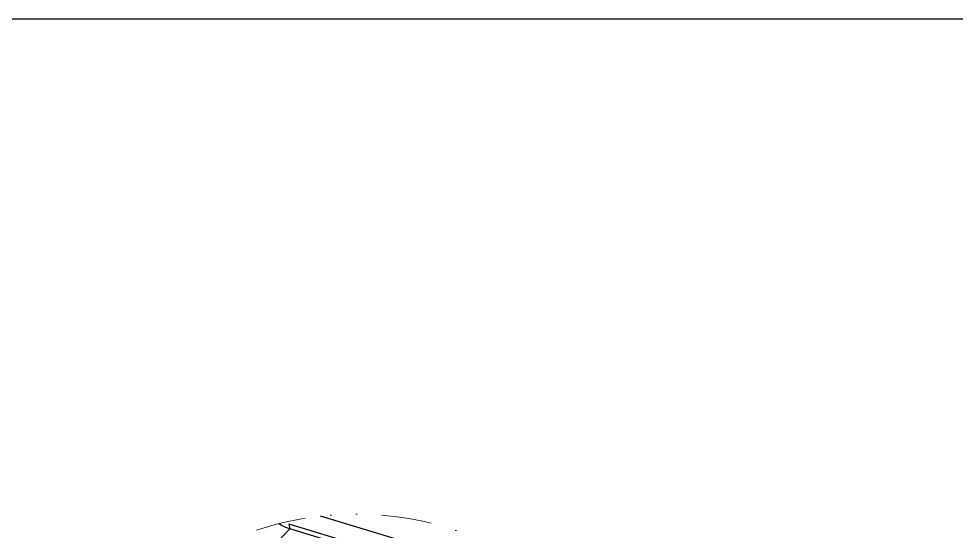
# Model space of a CAD drawing. Header units: millimetres. Extents: x 14276 to 15242, y -9916 to -8542.
# Drawn here: x 14763 to 14928.6, y -9323.5 to -9233 of the extents above; entities that cross this region are included whole.
import ezdxf

# ---------------------------------------------------------------- set-up
doc = ezdxf.new("R2010")
doc.units = ezdxf.units.MM
doc.linetypes.add('DIVIDE', pattern=[31.75, 12.7, -6.35, 0, -6.35, 0, -6.35])
doc.layers.add('hatch', color=56, linetype='Continuous', lineweight=9)

# ---------------------------------------------------------------- blocks, each defined once
blk = doc.blocks.new('u9')
at = {"color": 7, "linetype": 'Continuous'}
for p, q in [((-74.24, 96.91), (-51.656, 90.072)), ((-51.503, 89.19), (-74.012, 96.005)), ((-46.848, 95.12), (-51.656, 90.072)), ((-77.112, 93.895), (-57.082, 87.83)), ((-51.503, 89.19), (-51.656, 90.072))]:
    blk.add_line(p, q, dxfattribs=at)
blk.add_open_spline([(-51.656, 90.072), (-51.192, 89.932), (-50.527, 89.65), (-49.902, 89.295), (-49.704, 89.173)], degree=3, knots=[0, 0, 0, 0, 0.53886541, 0.79723016, 0.79723016, 0.79723016, 0.79723016], dxfattribs=at)
at = {"layer": 'Defpoints', "color": 2}
blk.add_lwpolyline([(-482.95, 682.96), (0, 682.96), (0, 0), (-482.95, 0)], close=True, dxfattribs=at)
at = {"layer": 'hatch', "color": 4, "linetype": 'DIVIDE', "ltscale": 0.7}
blk.add_arc((-63.366, 143.281), 55.806, 187.15403, 151.4451, dxfattribs=at)

msp = doc.modelspace()

# ---------------------------------------------------------------- block references
at = {"rotation": 180}
msp.add_blockref('u9', (14759.21, -9233.04), dxfattribs=at)

doc.saveas('drawing.dxf')
